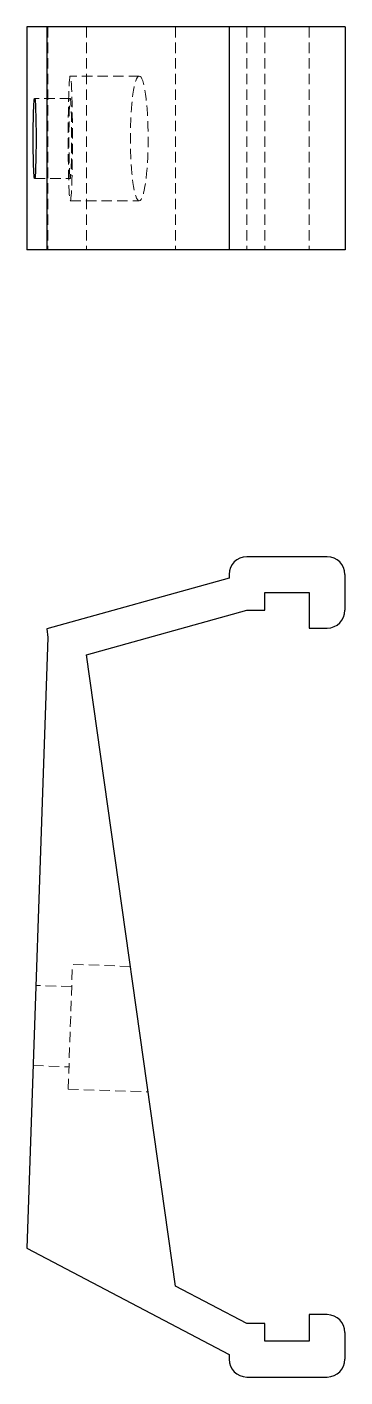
# Model space of a CAD drawing. Header units: millimetres. Extents: x 64 to 237, y 7 to 172.
# Drawn here: x 63.6 to 102.4, y 7 to 171.6 of the extents above.
import ezdxf

# ---------------------------------------------------------------- set-up
doc = ezdxf.new("R2010")
doc.units = ezdxf.units.MM
doc.linetypes.add('HIDDEN', pattern=[1.905, 1.27, -0.635])

msp = doc.modelspace()

# ---------------------------------------------------------------- linework, layer by layer
at = {"color": 7, "linetype": 'Continuous', "lineweight": 25}
for p, q in [((63.62, 171.59), (63.62, 144.41)), ((66.02, 171.59), (63.62, 171.59)), ((66.02, 171.59), (66.02, 144.41)), ((88.25, 171.59), (66.02, 171.59)), ((88.25, 171.59), (88.25, 144.41)), ((90.42, 171.59), (88.25, 171.59)), ((100.2, 171.59), (90.42, 171.59)), ((102.38, 171.59), (100.2, 171.59)), ((102.38, 171.59), (102.38, 144.41)), ((66.02, 144.41), (63.62, 144.41)), ((88.25, 144.41), (66.02, 144.41)), ((90.42, 144.41), (88.25, 144.41)), ((100.2, 144.41), (90.42, 144.41)), ((102.38, 144.41), (100.2, 144.41)), ((100.2, 107), (90.42, 107)), ((88.25, 104.39), (66.02, 98.21)), ((88.25, 104.83), (88.25, 104.39)), ((102.38, 100.48), (102.38, 104.83)), ((92.6, 100.48), (92.6, 102.65)), ((92.6, 102.65), (98.03, 102.65)), ((98.03, 102.65), (98.03, 98.3)), ((70.86, 95.04), (90.42, 100.48)), ((90.42, 100.48), (92.6, 100.48)), ((66.17, 97.14), (63.62, 22.69)), ((66.02, 98.21), (66.17, 97.14)), ((98.03, 98.3), (100.2, 98.3)), ((81.73, 18.09), (70.86, 95.04)), ((63.62, 22.69), (88.25, 9.75)), ((90.42, 13.52), (81.73, 18.09)), ((92.6, 13.52), (90.42, 13.52)), ((92.6, 11.35), (92.6, 13.52)), ((98.03, 14.61), (98.03, 11.35)), ((100.2, 14.61), (98.03, 14.61)), ((102.38, 9.17), (102.38, 12.43)), ((98.03, 11.35), (92.6, 11.35)), ((88.25, 9.75), (88.25, 9.17)), ((90.42, 7), (100.2, 7))]:
    msp.add_line(p, q, dxfattribs=at)
at = {"color": 7, "linetype": 'HIDDEN', "lineweight": 18}
for p, q in [((66.17, 171.59), (66.17, 144.41)), ((70.86, 171.59), (70.86, 144.41)), ((81.73, 171.59), (81.73, 144.41)), ((90.42, 171.59), (90.42, 144.41)), ((92.6, 171.59), (92.6, 144.41)), ((98.03, 171.59), (98.03, 144.41)), ((77.3, 165.61), (68.9, 165.61)), ((68.9, 162.89), (64.55, 162.89)), ((64.55, 153.11), (68.9, 153.11)), ((68.9, 150.39), (77.3, 150.39)), ((68.64, 42.09), (69.16, 57.3)), ((76.22, 57.06), (69.16, 57.3)), ((69.06, 54.59), (64.72, 54.74)), ((64.38, 44.96), (68.73, 44.81)), ((68.64, 42.09), (78.38, 41.76))]:
    msp.add_line(p, q, dxfattribs=at)
at = {"color": 7, "linetype": 'HIDDEN', "lineweight": 18, "flags": 128}
for points in [[(68.64, 158), (68.64, 157.16), (68.64, 156.34), (68.65, 155.53), (68.66, 154.75), (68.67, 154.02), (68.69, 153.33), (68.71, 152.69), (68.73, 152.13), (68.75, 151.63), (68.78, 151.21), (68.81, 150.87), (68.83, 150.62), (68.86, 150.46), (68.89, 150.39), (68.92, 150.42), (68.95, 150.53), (68.97, 150.74), (69, 151.03), (69.03, 151.41), (69.05, 151.87), (69.07, 152.4), (69.09, 153), (69.11, 153.66), (69.13, 154.38), (69.14, 155.14), (69.15, 155.93), (69.15, 156.75), (69.16, 157.58), (69.16, 158.42), (69.15, 159.25), (69.15, 160.07), (69.14, 160.86), (69.13, 161.62), (69.11, 162.34), (69.09, 163), (69.07, 163.6), (69.05, 164.13), (69.03, 164.59), (69, 164.97), (68.97, 165.26), (68.95, 165.47), (68.92, 165.58), (68.89, 165.61), (68.86, 165.54), (68.83, 165.38), (68.81, 165.13), (68.78, 164.79), (68.75, 164.37), (68.73, 163.87), (68.71, 163.31), (68.69, 162.67), (68.67, 161.98), (68.66, 161.25), (68.65, 160.47), (68.64, 159.66), (68.64, 158.84), (68.64, 158)], [(68.9, 153.11), (68.87, 153.15), (68.85, 153.29), (68.83, 153.51), (68.81, 153.82), (68.79, 154.21), (68.77, 154.66), (68.76, 155.18), (68.75, 155.75), (68.74, 156.36), (68.73, 157), (68.73, 157.67), (68.73, 158.33), (68.73, 159), (68.74, 159.64), (68.75, 160.25), (68.76, 160.82), (68.77, 161.34), (68.79, 161.79), (68.81, 162.18), (68.83, 162.49), (68.85, 162.71), (68.87, 162.85), (68.9, 162.89), (68.92, 162.85), (68.94, 162.71), (68.96, 162.49), (68.98, 162.18), (69, 161.79), (69.02, 161.34), (69.03, 160.82), (69.05, 160.25), (69.05, 159.64), (69.06, 159), (69.06, 158.33), (69.06, 157.67), (69.06, 157), (69.05, 156.36), (69.05, 155.75), (69.03, 155.18), (69.02, 154.66), (69, 154.21), (68.98, 153.82), (68.96, 153.51), (68.94, 153.29), (68.92, 153.15), (68.9, 153.11)]]:
    msp.add_lwpolyline(points, dxfattribs=at)
at = {"color": 7, "linetype": 'Continuous', "lineweight": 25, "flags": 128}
msp.add_lwpolyline([(64.55, 153.11), (64.53, 153.15), (64.51, 153.29), (64.48, 153.51), (64.46, 153.82), (64.45, 154.21), (64.43, 154.66), (64.41, 155.18), (64.4, 155.75), (64.39, 156.36), (64.39, 157), (64.38, 157.67), (64.38, 158.33), (64.39, 159), (64.39, 159.64), (64.4, 160.25), (64.41, 160.82), (64.43, 161.34), (64.45, 161.79), (64.46, 162.18), (64.48, 162.49), (64.51, 162.71), (64.53, 162.85), (64.55, 162.89), (64.57, 162.85), (64.6, 162.71), (64.62, 162.49), (64.64, 162.18), (64.66, 161.79), (64.67, 161.34), (64.69, 160.82), (64.7, 160.25), (64.71, 159.64), (64.72, 159), (64.72, 158.33), (64.72, 157.67), (64.72, 157), (64.71, 156.36), (64.7, 155.75), (64.69, 155.18), (64.67, 154.66), (64.66, 154.21), (64.64, 153.82), (64.62, 153.51), (64.6, 153.29), (64.57, 153.15), (64.55, 153.11)], dxfattribs=at)
at = {"color": 7, "linetype": 'Continuous', "lineweight": 25}
for centre, start, end in [((90.42, 104.83), 90, 180), ((100.2, 104.83), 0, 90), ((100.2, 100.48), 270, 0), ((100.2, 12.43), 0, 90), ((90.42, 9.17), 180, 270), ((100.2, 9.17), 270, 0)]:
    msp.add_arc(centre, 2.17, start, end, dxfattribs=at)
at = {"color": 7, "linetype": 'HIDDEN', "lineweight": 18}
msp.add_ellipse((77.3, 158), major_axis=(0, 7.61), ratio=0.142018, dxfattribs=at)

doc.saveas('drawing.dxf')
